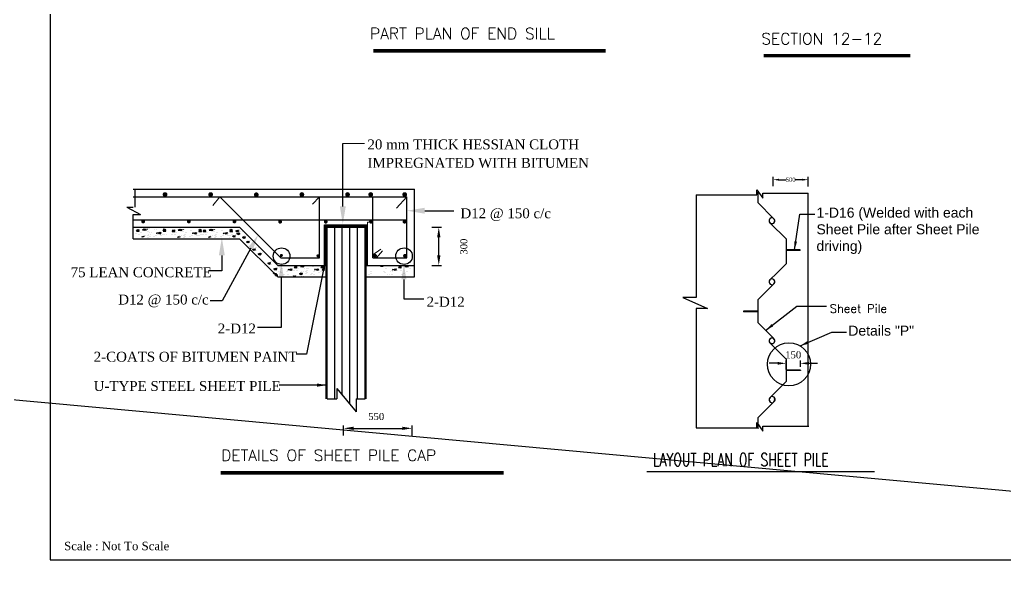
# Model space of a CAD drawing. Extents: x -298162 to 1078160, y -513173 to -216568.
# Drawn here: x 431096 to 465995, y -290084 to -269694 of the extents above; entities that cross this region are included whole.
import ezdxf

# ---------------------------------------------------------------- set-up
doc = ezdxf.new("R2010")
doc.units = 0
doc.header["$MEASUREMENT"] = 0
doc.layers.get('0').update_dxf_attribs({"linetype": 'CONTINUOUS'})
doc.layers.get('DEFPOINTS').update_dxf_attribs({"linetype": 'CONTINUOUS'})
for name, color, linetype, lineweight in [('HACH', 8, 'CONTINUOUS', 20), ('Left Bank Profile', 7, 'CONTINUOUS', 25), ('Other line', 7, 'CONTINUOUS', 15)]:
    doc.layers.add(name, color=color, linetype=linetype, lineweight=lineweight)
doc.layers.add('LINE', color=7, linetype='CONTINUOUS')
doc.styles.add('Arial-20', font='arial.ttf')
doc.styles.add('BIG', font='ROMANT.SHX')
doc.styles.get("Standard").update_dxf_attribs({"font": 'times.ttf', "height": 250})
doc.styles.add('TIMES', font='arial.ttf', dxfattribs={"height": 350})
doc.dimstyles.new('3', dxfattribs={"dimtxt": 225, "dimasz": 350, "dimexe": 100, "dimexo": 25, "dimgap": 9, "dimtad": 0, "dimdec": 0, "dimzin": 0, "dimdsep": 46, "dimtxsty": 'Standard', "dimcen": 0, "dimclrt": 256, "dimadec": 0, "dimazin": 0, "dimtfac": 1, "dimtdec": 0, "dimtofl": 0, "dimtmove": 2, "dimatfit": 3, "dimfxl": 1, "dimtolj": 1, "dimtzin": 0, "dimarcsym": 0})

# ---------------------------------------------------------------- blocks, each defined once
blk = doc.blocks.new('*D395')
at = {"color": 0, "lineweight": -2}
for p, q in [((442566, -284418), (442566, -284070)), ((444990, -284418), (444990, -284070)), ((442916, -284170), (444640, -284170))]:
    blk.add_line(p, q, dxfattribs=at)
for points in [[(442916, -284111), (442916, -284228), (442566, -284170)], [(444640, -284111), (444640, -284228), (444990, -284170)]]:
    blk.add_solid(points, dxfattribs=at)
at = {"layer": 'DEFPOINTS', "color": 0, "lineweight": -2}
for p in [(444990, -284170), (442566, -284443), (444990, -284443)]:
    blk.add_point(p, dxfattribs=at)
at = {"insert": (443720, -283753), "char_height": 250, "attachment_point": 5}
blk.add_mtext('\\A1;550', dxfattribs=at)
blk = doc.blocks.new('*D397')
at = {"color": 0, "lineweight": -2}
for p, q in [((445689, -277049), (446034, -277049)), ((445934, -278046), (445934, -277399)), ((445689, -278396), (446034, -278396))]:
    blk.add_line(p, q, dxfattribs=at)
for points in [[(445876, -277399), (445993, -277399), (445934, -277049)], [(445876, -278046), (445993, -278046), (445934, -278396)]]:
    blk.add_solid(points, dxfattribs=at)
at = {"layer": 'DEFPOINTS', "color": 0, "lineweight": -2}
for p in [(445664, -277049), (445934, -277049), (445664, -278396)]:
    blk.add_point(p, dxfattribs=at)
at = {"insert": (446821, -277733), "char_height": 250, "attachment_point": 5, "rotation": 90}
blk.add_mtext('\\A1;300', dxfattribs=at)
blk = doc.blocks.new('*D673')
at = {"layer": 'DEFPOINTS', "color": 0, "lineweight": -2}
for p in [(457778, -275618), (459012, -275362), (459012, -275630)]:
    blk.add_point(p, dxfattribs=at)
at = {"layer": 'LINE', "color": 0, "lineweight": -2}
for p, q in [((457778, -275593), (457778, -275262)), ((459012, -275605), (459012, -275262)), ((457978, -275362), (458220, -275362)), ((458812, -275362), (458569, -275362))]:
    blk.add_line(p, q, dxfattribs=at)
for points in [[(457978, -275328), (457978, -275395), (457778, -275362)], [(458812, -275328), (458812, -275395), (459012, -275362)]]:
    blk.add_solid(points, dxfattribs=at)
at = {"layer": 'LINE', "insert": (458395, -275362), "char_height": 150, "attachment_point": 5, "style": 'Arial-20'}
blk.add_mtext('\\A1;500', dxfattribs=at)
blk = doc.blocks.new('*D674')
at = {"layer": 'DEFPOINTS', "color": 0, "linetype": 'ByBlock', "lineweight": -2}
for p in [(458741, -281867), (458231, -282106), (458741, -282020)]:
    blk.add_point(p, dxfattribs=at)
at = {"layer": 'LINE', "color": 0, "linetype": 'ByBlock', "lineweight": -2}
for p, q in [((457931, -281867), (457631, -281867)), ((458231, -282081), (458231, -281767)), ((458741, -281995), (458741, -281767)), ((459041, -281867), (459341, -281867))]:
    blk.add_line(p, q, dxfattribs=at)
for points in [[(457931, -281817), (457931, -281917), (458231, -281867)], [(459041, -281817), (459041, -281917), (458741, -281867)]]:
    blk.add_solid(points, dxfattribs=at)
at = {"layer": 'LINE', "linetype": 'ByBlock', "lineweight": -2, "insert": (458486, -281567), "char_height": 250, "attachment_point": 5}
blk.add_mtext('\\A1;150', dxfattribs=at)

msp = doc.modelspace()

# ---------------------------------------------------------------- linework, layer by layer
at = {"color": 0}
for p, q in [((440341.859, -278126.521), (438187.619, -275972.281)), ((435447.526, -277141.517), (435485.802, -277101.625)), ((435489.268, -277141.517), (435527.544, -277101.625)), ((435527.339, -277153.917), (435521.256, -277101.625)), ((435569.081, -277153.917), (435562.997, -277101.625)), ((435623.873, -277131.997), (435618.271, -277101.625)), ((436171.089, -277101.625), (436214.376, -277130.823)), ((436212.83, -277101.625), (436256.118, -277130.823)), ((436214.36, -277130.848), (436224.165, -277101.625)), ((436256.102, -277130.848), (436265.907, -277101.625)), ((440230.319, -278395.801), (438883.919, -277049.401)), ((435193.469, -277279.763), (435193.469, -277279.763)), ((435233.127, -277183.603), (435276.399, -277132.033)), ((435233.127, -277183.603), (435286.778, -277188.297)), ((435235.211, -277279.763), (435235.211, -277279.763)), ((435274.868, -277183.603), (435318.141, -277132.033)), ((435274.868, -277183.603), (435328.519, -277188.297)), ((435286.762, -277188.323), (435276.383, -277132.059)), ((435290.074, -277137.532), (435290.074, -277137.532)), ((435300.422, -277288.08), (435300.422, -277288.08)), ((435328.503, -277188.323), (435318.125, -277132.059)), ((435331.815, -277137.532), (435331.815, -277137.532)), ((435342.164, -277288.08), (435342.164, -277288.08)), ((435356.975, -277230.946), (435356.975, -277230.946)), ((435398.716, -277230.946), (435398.716, -277230.946)), ((435415.544, -277390.211), (435478.393, -277366.086)), ((435447.526, -277141.517), (435527.356, -277153.898)), ((435457.286, -277390.211), (435520.134, -277366.086)), ((435489.268, -277141.517), (435569.098, -277153.898)), ((435505.152, -277334.615), (435505.152, -277334.615)), ((435546.894, -277334.615), (435546.894, -277334.615)), ((435605.896, -277201.423), (435605.896, -277201.423)), ((435625.493, -277326.185), (435625.493, -277326.185)), ((435630.45, -277403.304), (435630.45, -277403.304)), ((435641.365, -277104.499), (435641.365, -277104.499)), ((435647.638, -277201.423), (435647.638, -277201.423)), ((435667.235, -277326.185), (435667.235, -277326.185)), ((435672.192, -277403.304), (435672.192, -277403.304)), ((435672.628, -277300.008), (435672.628, -277300.008)), ((435674.95, -277362.418), (435674.95, -277362.418)), ((435683.107, -277104.499), (435683.107, -277104.499)), ((435705.788, -277227.386), (435705.788, -277227.386)), ((435714.37, -277300.008), (435714.37, -277300.008)), ((435716.691, -277362.418), (435716.691, -277362.418)), ((435747.53, -277227.386), (435747.53, -277227.386)), ((435836.067, -277380.964), (435836.067, -277380.964)), ((435877.809, -277380.964), (435877.809, -277380.964)), ((435880.443, -277141.092), (435880.443, -277141.092)), ((435899.655, -277332.836), (435899.655, -277332.836)), ((435922.184, -277141.092), (435922.184, -277141.092)), ((435941.396, -277332.836), (435941.396, -277332.836)), ((435955.877, -277274.623), (435974.077, -277220.382)), ((435994.728, -277244.481), (436057.576, -277220.356)), ((435994.728, -277244.481), (436039.376, -277274.597)), ((436036.469, -277244.481), (436099.318, -277220.356)), ((436036.469, -277244.481), (436081.118, -277274.597)), ((436039.36, -277274.623), (436057.56, -277220.382)), ((436078.877, -277268.722), (436078.877, -277268.722)), ((436081.102, -277274.623), (436099.302, -277220.382)), ((436083.834, -277345.841), (436083.834, -277345.841)), ((436120.618, -277268.722), (436120.618, -277268.722)), ((436125.575, -277345.841), (436125.575, -277345.841)), ((436151.787, -277320.253), (436151.787, -277320.253)), ((436172.309, -277183.603), (436215.582, -277132.033)), ((436172.309, -277183.603), (436225.96, -277188.297)), ((436193.529, -277320.253), (436193.529, -277320.253)), ((436214.051, -277183.603), (436257.323, -277132.033)), ((436214.051, -277183.603), (436267.702, -277188.297)), ((436225.944, -277188.323), (436215.566, -277132.059)), ((436229.256, -277137.532), (436229.256, -277137.532)), ((436239.605, -277288.08), (436239.605, -277288.08)), ((436267.686, -277188.323), (436257.307, -277132.059)), ((436270.998, -277137.532), (436270.998, -277137.532)), ((436281.346, -277288.08), (436281.346, -277288.08)), ((436458.195, -277288.99), (436458.195, -277288.99)), ((436497.853, -277192.831), (436541.125, -277141.261)), ((436497.853, -277192.831), (436551.504, -277197.525)), ((436499.937, -277288.99), (436499.937, -277288.99)), ((436539.594, -277192.831), (436582.867, -277141.261)), ((436539.594, -277192.831), (436593.245, -277197.525)), ((436551.488, -277197.551), (436541.109, -277141.287)), ((436554.8, -277146.76), (436554.8, -277146.76)), ((436565.148, -277297.308), (436565.148, -277297.308)), ((436593.229, -277197.551), (436582.851, -277141.287)), ((436596.541, -277146.76), (436596.541, -277146.76)), ((436606.89, -277297.308), (436606.89, -277297.308)), ((436621.701, -277240.174), (436621.701, -277240.174)), ((436663.443, -277240.174), (436663.443, -277240.174)), ((436680.27, -277399.439), (436743.119, -277375.314)), ((436712.252, -277150.745), (436750.528, -277110.853)), ((436712.252, -277150.745), (436792.082, -277163.126)), ((436722.012, -277399.439), (436784.86, -277375.314)), ((436753.994, -277150.745), (436792.27, -277110.853)), ((436753.994, -277150.745), (436833.824, -277163.126)), ((436769.878, -277343.843), (436769.878, -277343.843)), ((436792.065, -277163.145), (436785.982, -277110.853)), ((436811.62, -277343.843), (436811.62, -277343.843)), ((436833.807, -277163.145), (436827.724, -277110.853)), ((436870.622, -277210.651), (436870.622, -277210.651)), ((436888.599, -277141.224), (436882.997, -277110.853)), ((436890.219, -277335.413), (436890.219, -277335.413)), ((436895.176, -277412.532), (436895.176, -277412.532)), ((436906.091, -277113.727), (436906.091, -277113.727)), ((436912.364, -277210.651), (436912.364, -277210.651)), ((436931.961, -277335.413), (436931.961, -277335.413)), ((436936.918, -277412.532), (436936.918, -277412.532)), ((436937.354, -277309.236), (436937.354, -277309.236)), ((436939.676, -277371.646), (436939.676, -277371.646)), ((436947.833, -277113.727), (436947.833, -277113.727)), ((436970.514, -277236.614), (436970.514, -277236.614)), ((436979.096, -277309.236), (436979.096, -277309.236)), ((436981.417, -277371.646), (436981.417, -277371.646)), ((437012.256, -277236.614), (437012.256, -277236.614)), ((437100.793, -277390.192), (437100.793, -277390.192)), ((437142.535, -277390.192), (437142.535, -277390.192)), ((437145.169, -277150.32), (437145.169, -277150.32)), ((437164.381, -277342.063), (437164.381, -277342.063)), ((437186.91, -277150.32), (437186.91, -277150.32)), ((437206.122, -277342.063), (437206.122, -277342.063)), ((437220.603, -277283.851), (437238.803, -277229.61)), ((437259.454, -277253.709), (437322.302, -277229.583)), ((437259.454, -277253.709), (437304.102, -277283.825)), ((437301.195, -277253.709), (437364.044, -277229.583)), ((437301.195, -277253.709), (437345.844, -277283.825)), ((437304.086, -277283.851), (437322.286, -277229.61)), ((437343.603, -277277.95), (437343.603, -277277.95)), ((437345.828, -277283.851), (437364.028, -277229.61)), ((437348.56, -277355.069), (437348.56, -277355.069)), ((437385.344, -277277.95), (437385.344, -277277.95)), ((437390.301, -277355.069), (437390.301, -277355.069)), ((437416.513, -277329.481), (437416.513, -277329.481)), ((437435.815, -277110.853), (437479.102, -277140.051)), ((437437.035, -277192.831), (437480.308, -277141.261)), ((437437.035, -277192.831), (437490.686, -277197.525)), ((437458.255, -277329.481), (437458.255, -277329.481)), ((437477.556, -277110.853), (437520.844, -277140.051)), ((437478.777, -277192.831), (437522.049, -277141.261)), ((437478.777, -277192.831), (437532.428, -277197.525)), ((437479.086, -277140.076), (437488.891, -277110.853)), ((437490.67, -277197.551), (437480.292, -277141.287)), ((437493.982, -277146.76), (437493.982, -277146.76)), ((437504.331, -277297.308), (437504.331, -277297.308)), ((437520.828, -277140.076), (437530.633, -277110.853)), ((437532.412, -277197.551), (437522.033, -277141.287)), ((437535.724, -277146.76), (437535.724, -277146.76)), ((437546.072, -277297.308), (437546.072, -277297.308)), ((437553.521, -277288.99), (437553.521, -277288.99)), ((437593.179, -277192.831), (437636.451, -277141.261)), ((437593.179, -277192.831), (437646.83, -277197.525)), ((437595.263, -277288.99), (437595.263, -277288.99)), ((437634.921, -277192.831), (437678.193, -277141.261)), ((437634.921, -277192.831), (437688.572, -277197.525)), ((437646.814, -277197.551), (437636.435, -277141.287)), ((437650.126, -277146.76), (437650.126, -277146.76)), ((437660.474, -277297.308), (437660.474, -277297.308)), ((437688.556, -277197.551), (437678.177, -277141.287)), ((437691.868, -277146.76), (437691.868, -277146.76)), ((437702.216, -277297.308), (437702.216, -277297.308)), ((437717.027, -277240.174), (437717.027, -277240.174)), ((437758.769, -277240.174), (437758.769, -277240.174)), ((437775.596, -277399.439), (437838.445, -277375.314)), ((437807.579, -277150.745), (437845.854, -277110.853)), ((437807.579, -277150.745), (437887.408, -277163.126)), ((437817.338, -277399.439), (437880.186, -277375.314)), ((437849.32, -277150.745), (437887.596, -277110.853)), ((437849.32, -277150.745), (437929.15, -277163.126)), ((437865.204, -277343.843), (437865.204, -277343.843)), ((437887.391, -277163.145), (437881.308, -277110.853)), ((437906.946, -277343.843), (437906.946, -277343.843)), ((437929.133, -277163.145), (437923.05, -277110.853)), ((437965.948, -277210.651), (437965.948, -277210.651)), ((437983.925, -277141.224), (437978.323, -277110.853)), ((437985.545, -277335.413), (437985.545, -277335.413)), ((437990.502, -277412.532), (437990.502, -277412.532)), ((438001.417, -277113.727), (438001.417, -277113.727)), ((438007.69, -277210.651), (438007.69, -277210.651)), ((438027.287, -277335.413), (438027.287, -277335.413)), ((438032.244, -277412.532), (438032.244, -277412.532)), ((438032.681, -277309.236), (438032.681, -277309.236)), ((438035.002, -277371.646), (438035.002, -277371.646)), ((438043.159, -277113.727), (438043.159, -277113.727)), ((438065.84, -277236.614), (438065.84, -277236.614)), ((438074.422, -277309.236), (438074.422, -277309.236)), ((438076.744, -277371.646), (438076.744, -277371.646)), ((438107.582, -277236.614), (438107.582, -277236.614)), ((438196.119, -277390.192), (438196.119, -277390.192)), ((438237.861, -277390.192), (438237.861, -277390.192)), ((438240.495, -277150.32), (438240.495, -277150.32)), ((438259.707, -277342.063), (438259.707, -277342.063)), ((438282.237, -277150.32), (438282.237, -277150.32)), ((438301.449, -277342.063), (438301.449, -277342.063)), ((438315.929, -277283.851), (438334.129, -277229.61)), ((438354.78, -277253.709), (438417.629, -277229.583)), ((438354.78, -277253.709), (438399.429, -277283.825)), ((438396.522, -277253.709), (438459.37, -277229.583)), ((438396.522, -277253.709), (438441.17, -277283.825)), ((438399.412, -277283.851), (438417.612, -277229.61)), ((438438.929, -277277.95), (438438.929, -277277.95)), ((438441.154, -277283.851), (438459.354, -277229.61)), ((438443.886, -277355.069), (438443.886, -277355.069)), ((438480.671, -277277.95), (438480.671, -277277.95)), ((438485.628, -277355.069), (438485.628, -277355.069)), ((438511.84, -277329.481), (438511.84, -277329.481)), ((438527.36, -277424.376), (438527.36, -277424.376)), ((438531.141, -277110.853), (438574.428, -277140.051)), ((438532.361, -277192.831), (438575.634, -277141.261)), ((438532.361, -277192.831), (438586.012, -277197.525)), ((438553.581, -277329.481), (438553.581, -277329.481)), ((438572.882, -277110.853), (438616.17, -277140.051)), ((438574.103, -277192.831), (438617.376, -277141.261)), ((438574.103, -277192.831), (438627.754, -277197.525)), ((438574.412, -277140.076), (438584.217, -277110.853)), ((438585.996, -277197.551), (438575.618, -277141.287)), ((438589.308, -277146.76), (438589.308, -277146.76)), ((438599.657, -277297.308), (438599.657, -277297.308)), ((438616.154, -277140.076), (438625.959, -277110.853)), ((438627.738, -277197.551), (438617.359, -277141.287)), ((438629.75, -277359.285), (438692.598, -277335.159)), ((438629.75, -277359.285), (438674.398, -277389.4)), ((438631.05, -277146.76), (438631.05, -277146.76)), ((438641.398, -277297.308), (438641.398, -277297.308)), ((438647.946, -277243.68), (438647.946, -277243.68)), ((438671.491, -277359.285), (438734.34, -277335.159)), ((438671.491, -277359.285), (438716.14, -277389.4)), ((438674.382, -277389.424), (438692.582, -277335.183)), ((438678.093, -277334.028), (438678.093, -277334.028)), ((438710.323, -277394.793), (438710.323, -277394.793)), ((438716.124, -277389.424), (438734.324, -277335.183)), ((438719.358, -277303.688), (438719.358, -277303.688)), ((438750.336, -277178.589), (438813.185, -277154.464)), ((438750.336, -277178.589), (438794.985, -277208.705)), ((438752.065, -277394.793), (438752.065, -277394.793)), ((438761.1, -277303.688), (438761.1, -277303.688)), ((438780.483, -277268.937), (438843.332, -277244.811)), ((438780.483, -277268.937), (438825.132, -277299.053)), ((438792.078, -277178.589), (438854.927, -277154.464)), ((438792.078, -277178.589), (438836.727, -277208.705)), ((438794.969, -277208.729), (438813.169, -277154.487)), ((438822.225, -277268.937), (438885.073, -277244.811)), ((438822.225, -277268.937), (438866.873, -277299.053)), ((438825.115, -277299.077), (438843.315, -277244.835)), ((438830.91, -277214.097), (438830.91, -277214.097)), ((438836.71, -277208.729), (438854.91, -277154.487)), ((438839.699, -277295.258), (438839.699, -277295.258)), ((438839.945, -277122.993), (438839.945, -277122.993)), ((438861.056, -277304.445), (438861.056, -277304.445)), ((438866.857, -277299.077), (438885.057, -277244.835)), ((438870.091, -277213.341), (438870.091, -277213.341)), ((438872.651, -277214.097), (438872.651, -277214.097)), ((438881.686, -277122.993), (438881.686, -277122.993)), ((438902.798, -277304.445), (438902.798, -277304.445)), ((438911.833, -277213.341), (438911.833, -277213.341)), ((438960.286, -277114.563), (438960.286, -277114.563)), ((438981.46, -277399.439), (439044.309, -277375.314)), ((438981.46, -277399.439), (439026.109, -277429.555)), ((438990.432, -277204.911), (438990.432, -277204.911)), ((439023.202, -277399.439), (439086.05, -277375.314)), ((439023.202, -277399.439), (439067.85, -277429.555)), ((439026.092, -277429.579), (439044.292, -277375.338)), ((439062.033, -277434.947), (439062.033, -277434.947)), ((439067.834, -277429.579), (439086.034, -277375.338)), ((439071.068, -277343.843), (439071.068, -277343.843)), ((439103.775, -277434.947), (439103.775, -277434.947)), ((439112.81, -277343.843), (439112.81, -277343.843)), ((439191.409, -277335.413), (439191.409, -277335.413)), ((439278.799, -277787.55), (438266.032, -279652.305)), ((438879.07, -277464.53), (438879.07, -277464.53)), ((439019.754, -277625.149), (439019.754, -277625.149)), ((439122.144, -277560.058), (439184.993, -277535.933)), ((439122.144, -277560.058), (439166.793, -277590.174)), ((439163.886, -277560.058), (439226.734, -277535.933)), ((439163.886, -277560.058), (439208.534, -277590.174)), ((439166.776, -277590.198), (439184.976, -277535.956)), ((439202.717, -277595.566), (439202.717, -277595.566)), ((439208.518, -277590.198), (439226.718, -277535.956)), ((439211.752, -277504.462), (439211.752, -277504.462)), ((439244.459, -277595.566), (439244.459, -277595.566)), ((439253.494, -277504.462), (439253.494, -277504.462)), ((439332.093, -277496.032), (439332.093, -277496.032)), ((439432.827, -277775.505), (439432.827, -277775.505)), ((439474.569, -277775.505), (439474.569, -277775.505)), ((439553.168, -277767.075), (439553.168, -277767.075)), ((439240.829, -277896.193), (439240.829, -277896.193)), ((439343.219, -277831.101), (439406.068, -277806.976)), ((439343.219, -277831.101), (439387.868, -277861.217)), ((439384.961, -277831.101), (439447.809, -277806.976)), ((439384.961, -277831.101), (439429.609, -277861.217)), ((439387.851, -277861.241), (439406.051, -277807)), ((439423.792, -277866.61), (439423.792, -277866.61)), ((439429.593, -277861.241), (439447.793, -277807)), ((439441.806, -278056.811), (439441.806, -278056.811)), ((439465.534, -277866.61), (439465.534, -277866.61)), ((439544.196, -277991.72), (439607.045, -277967.595)), ((439544.196, -277991.72), (439588.845, -278021.836)), ((439585.938, -277991.72), (439648.787, -277967.595)), ((439585.938, -277991.72), (439630.587, -278021.836)), ((439588.829, -278021.86), (439607.029, -277967.619)), ((439624.77, -278027.228), (439624.77, -278027.228)), ((439630.57, -278021.86), (439648.77, -277967.619)), ((439633.805, -277936.124), (439633.805, -277936.124)), ((439666.511, -278027.228), (439666.511, -278027.228)), ((439675.546, -277936.124), (439675.546, -277936.124)), ((439754.146, -277927.694), (439754.146, -277927.694)), ((439773.419, -278388.087), (439773.419, -278388.087)), ((439875.809, -278322.996), (439938.657, -278298.87)), ((439875.809, -278322.996), (439920.457, -278353.112)), ((439917.55, -278322.996), (439980.399, -278298.87)), ((439917.55, -278322.996), (439962.199, -278353.112)), ((439920.441, -278353.135), (439938.641, -278298.894)), ((439956.382, -278358.504), (439956.382, -278358.504)), ((439962.183, -278353.135), (439980.383, -278298.894)), ((439965.417, -278267.4), (439965.417, -278267.4)), ((439998.124, -278358.504), (439998.124, -278358.504)), ((440007.159, -278267.4), (440007.159, -278267.4)), ((440085.758, -278258.97), (440085.758, -278258.97)), ((440096.884, -278523.769), (440159.732, -278499.643)), ((440138.625, -278523.769), (440201.474, -278499.643)), ((440141.516, -278553.908), (440159.716, -278499.667)), ((440183.258, -278553.908), (440201.458, -278499.667)), ((440186.492, -278468.173), (440186.492, -278468.173)), ((440228.234, -278468.173), (440228.234, -278468.173)), ((440270.428, -278426.173), (440264.826, -278395.801)), ((440306.833, -278459.742), (440306.833, -278459.742)), ((440818.864, -278477.779), (440862.137, -278426.209)), ((440818.864, -278477.779), (440872.515, -278482.473)), ((440860.606, -278477.779), (440903.878, -278426.209)), ((440860.606, -278477.779), (440914.257, -278482.473)), ((440872.499, -278482.499), (440862.121, -278426.235)), ((440875.811, -278431.708), (440875.811, -278431.708)), ((440914.241, -278482.499), (440903.862, -278426.235)), ((440917.553, -278431.708), (440917.553, -278431.708)), ((441033.264, -278435.693), (441071.54, -278395.801)), ((441033.264, -278435.693), (441113.094, -278448.074)), ((441075.006, -278435.693), (441113.281, -278395.801)), ((441075.006, -278435.693), (441154.835, -278448.074)), ((441113.077, -278448.093), (441106.993, -278395.801)), ((441154.818, -278448.093), (441148.735, -278395.801)), ((441191.634, -278495.599), (441191.634, -278495.599)), ((441209.611, -278426.173), (441204.008, -278395.801)), ((441227.102, -278398.675), (441227.102, -278398.675)), ((441233.375, -278495.599), (441233.375, -278495.599)), ((441268.844, -278398.675), (441268.844, -278398.675)), ((441466.18, -278435.268), (441466.18, -278435.268)), ((441507.922, -278435.268), (441507.922, -278435.268)), ((441756.826, -278395.801), (441800.114, -278424.999)), ((441758.047, -278477.779), (441801.319, -278426.209)), ((441758.047, -278477.779), (441811.698, -278482.473)), ((441798.568, -278395.801), (441841.855, -278424.999)), ((441799.788, -278477.779), (441843.061, -278426.209)), ((441799.788, -278477.779), (441853.439, -278482.473)), ((441800.098, -278425.024), (441809.903, -278395.801)), ((441811.682, -278482.499), (441801.303, -278426.235)), ((441814.994, -278431.708), (441814.994, -278431.708)), ((441841.839, -278425.024), (441851.644, -278395.801)), ((441853.423, -278482.499), (441843.045, -278426.235)), ((441856.735, -278431.708), (441856.735, -278431.708)), ((443344.924, -278421.957), (443344.924, -278421.957)), ((443386.665, -278421.957), (443386.665, -278421.957)), ((443869.169, -278421.452), (443890.692, -278395.801)), ((443869.169, -278421.452), (443922.82, -278426.146)), ((443910.91, -278421.452), (443932.434, -278395.801)), ((443910.91, -278421.452), (443964.561, -278426.146)), ((443922.804, -278426.173), (443917.201, -278395.801)), ((443964.545, -278426.173), (443958.943, -278395.801)), ((444512.981, -278477.779), (444556.254, -278426.209)), ((444512.981, -278477.779), (444566.632, -278482.473)), ((444554.723, -278477.779), (444597.995, -278426.209)), ((444554.723, -278477.779), (444608.374, -278482.473)), ((444566.616, -278482.499), (444556.238, -278426.235)), ((444569.928, -278431.708), (444569.928, -278431.708)), ((444608.358, -278482.499), (444597.979, -278426.235)), ((444611.67, -278431.708), (444611.67, -278431.708)), ((444727.381, -278435.693), (444765.657, -278395.801)), ((444727.381, -278435.693), (444807.211, -278448.074)), ((444769.123, -278435.693), (444807.398, -278395.801)), ((444769.123, -278435.693), (444848.952, -278448.074)), ((444807.194, -278448.093), (444801.11, -278395.801)), ((444848.935, -278448.093), (444842.852, -278395.801)), ((444885.751, -278495.599), (444885.751, -278495.599)), ((444927.492, -278495.599), (444927.492, -278495.599)), ((444980.315, -278400.213), (444980.315, -278400.213)), ((445022.057, -278400.213), (445022.057, -278400.213)), ((439994.494, -278588.86), (439994.494, -278588.86)), ((440080.126, -278691.27), (440103.415, -278666.997)), ((440096.884, -278523.769), (440141.532, -278553.885)), ((440113.455, -278724.599), (440136.436, -278728.163)), ((440121.867, -278691.27), (440145.157, -278666.997)), ((440136.419, -278728.18), (440130.31, -278675.669)), ((440138.447, -278749.591), (440174.108, -278707.092)), ((440138.625, -278523.769), (440183.274, -278553.885)), ((440149.118, -278760.262), (440184.486, -278763.356)), ((440155.197, -278724.599), (440178.177, -278728.163)), ((440178.16, -278728.18), (440172.052, -278675.669)), ((440184.47, -278763.379), (440174.092, -278707.115)), ((440177.457, -278559.277), (440177.457, -278559.277)), ((440180.189, -278749.591), (440215.849, -278707.092)), ((440190.86, -278760.262), (440226.228, -278763.356)), ((440226.212, -278763.379), (440215.833, -278707.115)), ((440219.199, -278559.277), (440219.199, -278559.277)), ((440272.048, -278620.361), (440272.048, -278620.361)), ((440313.79, -278620.361), (440313.79, -278620.361)), ((440321.505, -278656.594), (440321.505, -278656.594)), ((440352.343, -278521.562), (440352.343, -278521.562)), ((440363.247, -278656.594), (440363.247, -278656.594)), ((440394.085, -278521.562), (440394.085, -278521.562)), ((440439.203, -278715.655), (440439.203, -278715.655)), ((440480.945, -278715.655), (440480.945, -278715.655)), ((440546.21, -278627.011), (440546.21, -278627.011)), ((440567.422, -278718.645), (440567.422, -278718.645)), ((440587.952, -278627.011), (440587.952, -278627.011)), ((440602.432, -278568.799), (440620.632, -278514.558)), ((440609.164, -278718.645), (440609.164, -278718.645)), ((440641.283, -278538.657), (440704.132, -278514.532)), ((440641.283, -278538.657), (440685.932, -278568.773)), ((440683.025, -278538.657), (440745.873, -278514.532)), ((440683.025, -278538.657), (440727.673, -278568.773)), ((440685.915, -278568.799), (440704.115, -278514.558)), ((440725.432, -278562.898), (440725.432, -278562.898)), ((440727.657, -278568.799), (440745.857, -278514.558)), ((440755.327, -278760.681), (440755.327, -278760.681)), ((440767.174, -278562.898), (440767.174, -278562.898)), ((440779.207, -278573.939), (440779.207, -278573.939)), ((440787.459, -278799.721), (440817.92, -278763.418)), ((440797.069, -278760.681), (440797.069, -278760.681)), ((440824.596, -278799.721), (440817.904, -278763.442)), ((440820.949, -278573.939), (440820.949, -278573.939)), ((440829.2, -278799.721), (440859.662, -278763.418)), ((440857.15, -278749.478), (440857.15, -278749.478)), ((440866.338, -278799.721), (440859.646, -278763.442)), ((440886.16, -278582.256), (440886.16, -278582.256)), ((440898.891, -278749.478), (440898.891, -278749.478)), ((440927.901, -278582.256), (440927.901, -278582.256)), ((440942.712, -278525.122), (440942.712, -278525.122)), ((440984.454, -278525.122), (440984.454, -278525.122)), ((441001.282, -278684.387), (441064.13, -278660.262)), ((441001.282, -278684.387), (441045.93, -278714.503)), ((441043.023, -278684.387), (441105.872, -278660.262)), ((441043.023, -278684.387), (441087.672, -278714.503)), ((441045.914, -278714.527), (441064.114, -278660.286)), ((441076.574, -278799.721), (441084.474, -278791.488)), ((441081.855, -278719.895), (441081.855, -278719.895)), ((441085.413, -278799.721), (441084.457, -278791.505)), ((441087.655, -278714.527), (441105.855, -278660.286)), ((441090.89, -278628.791), (441090.89, -278628.791)), ((441118.316, -278799.721), (441126.216, -278791.488)), ((441123.596, -278719.895), (441123.596, -278719.895)), ((441127.155, -278799.721), (441126.199, -278791.505)), ((441132.631, -278628.791), (441132.631, -278628.791)), ((441211.231, -278620.361), (441211.231, -278620.361)), ((441216.188, -278697.48), (441216.188, -278697.48)), ((441252.972, -278620.361), (441252.972, -278620.361)), ((441257.929, -278697.48), (441257.929, -278697.48)), ((441258.366, -278594.184), (441258.366, -278594.184)), ((441260.687, -278656.594), (441260.687, -278656.594)), ((441291.526, -278521.562), (441291.526, -278521.562)), ((441300.108, -278594.184), (441300.108, -278594.184)), ((441302.429, -278656.594), (441302.429, -278656.594)), ((441333.268, -278521.562), (441333.268, -278521.562)), ((441378.385, -278715.655), (441378.385, -278715.655)), ((441420.127, -278715.655), (441420.127, -278715.655)), ((441421.805, -278675.14), (441421.805, -278675.14)), ((441463.546, -278675.14), (441463.546, -278675.14)), ((441485.392, -278627.011), (441485.392, -278627.011)), ((441506.604, -278718.645), (441506.604, -278718.645)), ((441527.134, -278627.011), (441527.134, -278627.011)), ((441541.615, -278568.799), (441559.815, -278514.558)), ((441548.346, -278718.645), (441548.346, -278718.645)), ((441580.465, -278538.657), (441643.314, -278514.532)), ((441580.465, -278538.657), (441625.114, -278568.773)), ((441622.207, -278538.657), (441685.056, -278514.532)), ((441622.207, -278538.657), (441666.856, -278568.773)), ((441625.098, -278568.799), (441643.298, -278514.558)), ((441664.614, -278562.898), (441664.614, -278562.898)), ((441666.839, -278568.799), (441685.039, -278514.558)), ((441669.571, -278640.017), (441669.571, -278640.017)), ((441706.356, -278562.898), (441706.356, -278562.898)), ((441711.313, -278640.017), (441711.313, -278640.017)), ((441737.525, -278614.429), (441737.525, -278614.429)), ((441779.267, -278614.429), (441779.267, -278614.429)), ((441825.342, -278582.256), (441825.342, -278582.256)), ((441867.084, -278582.256), (441867.084, -278582.256)), ((443448.742, -278731.226), (443448.742, -278731.226)), ((443490.484, -278731.226), (443490.484, -278731.226)), ((443505.304, -278683.562), (443505.304, -278683.562)), ((443522.992, -278611.416), (443522.992, -278611.416)), ((443547.046, -278683.562), (443547.046, -278683.562)), ((443564.734, -278611.416), (443564.734, -278611.416)), ((443966.165, -278620.361), (443966.165, -278620.361)), ((444007.907, -278620.361), (444007.907, -278620.361)), ((444015.622, -278656.594), (444015.622, -278656.594)), ((444046.46, -278521.562), (444046.46, -278521.562)), ((444057.364, -278656.594), (444057.364, -278656.594)), ((444088.202, -278521.562), (444088.202, -278521.562)), ((444133.32, -278715.655), (444133.32, -278715.655)), ((444175.062, -278715.655), (444175.062, -278715.655)), ((444240.327, -278627.011), (444240.327, -278627.011)), ((444261.539, -278718.645), (444261.539, -278718.645)), ((444282.069, -278627.011), (444282.069, -278627.011)), ((444296.549, -278568.799), (444314.749, -278514.558)), ((444303.281, -278718.645), (444303.281, -278718.645)), ((444335.4, -278538.657), (444398.249, -278514.532)), ((444335.4, -278538.657), (444380.049, -278568.773)), ((444377.142, -278538.657), (444439.99, -278514.532)), ((444377.142, -278538.657), (444421.79, -278568.773)), ((444380.032, -278568.799), (444398.232, -278514.558)), ((444419.549, -278562.898), (444419.549, -278562.898)), ((444421.774, -278568.799), (444439.974, -278514.558)), ((444461.291, -278562.898), (444461.291, -278562.898)), ((444580.277, -278582.256), (444580.277, -278582.256)), ((444612.479, -278735.901), (444612.479, -278735.901)), ((444622.018, -278582.256), (444622.018, -278582.256)), ((444654.221, -278735.901), (444654.221, -278735.901)), ((444696.769, -278695.41), (444696.769, -278695.41)), ((444738.511, -278695.41), (444738.511, -278695.41)), ((444785.007, -278628.791), (444785.007, -278628.791)), ((444826.748, -278628.791), (444826.748, -278628.791)), ((444874.836, -278794.405), (444874.836, -278794.405)), ((444916.578, -278794.405), (444916.578, -278794.405))]:
    msp.add_line(p, q, dxfattribs=at)
for points in [[(442640.518, -276310.214), (442431.078, -276310.214), (442535.798, -276938.534)], [(445440.938, -276565.877), (445440.938, -276356.437), (444812.618, -276461.157)], [(438148.156, -278044.23), (438357.596, -278044.23), (438252.876, -277415.91)], [(439200.1, -277744.383), (439357.498, -277830.716), (439537.798, -277315.357)], [(440268.069, -278829.042), (440447.589, -278829.042), (440357.829, -278290.482)]]:
    msp.add_solid(points, dxfattribs=at)
at = {"layer": 'HACH', "color": 0}
for p, q in [((442535.028, -274074.274), (443300.81, -274074.274)), ((438187.619, -275972.281), (437929.911, -276270.866)), ((441711.359, -275972.281), (441461.031, -276229.071)), ((444808.079, -275972.281), (444440.271, -276370.22)), ((443596.319, -278020.463), (443878.237, -277823.5)), ((443731.092, -278126.521), (443939.19, -277886.881))]:
    msp.add_line(p, q, dxfattribs=at)
at = {"layer": 'Left Bank Profile', "color": 0}
msp.add_lwpolyline([(461971.027, -288827.221), (492673.902, -288827.221)], dxfattribs=at)
at = {"layer": 'LINE', "color": 1, "linetype": 'ByBlock', "lineweight": -2}
msp.add_line((-298162.249, -216567.594), (1078159.826, -342283.3), dxfattribs=at)
at = {"layer": 'LINE', "color": 0}
for p, q in [((442535.028, -276310.214), (442535.028, -274074.274)), ((435113.999, -275703.001), (439153.199, -275703.001)), ((435187.2, -276340.116), (435187.2, -275703.001)), ((439153.199, -275703.001), (441307.439, -275703.001)), ((441307.439, -275703.001), (445077.359, -275703.001)), ((445077.359, -278799.721), (445077.359, -275703.001)), ((435113.999, -275972.281), (439153.199, -275972.281)), ((439153.199, -275972.281), (444808.079, -275972.281)), ((441711.359, -278126.521), (441711.359, -275972.281)), ((443596.319, -278126.521), (443596.319, -275972.281)), ((444808.079, -278126.521), (444808.079, -275972.281)), ((434893.947, -276340.116), (435113.999, -276340.116)), ((434893.947, -276340.116), (435373.265, -276589.108)), ((435113.999, -277453.321), (435113.999, -276589.108)), ((435113.999, -276589.108), (435373.265, -276589.108)), ((445440.938, -276461.157), (446463.415, -276461.157)), ((435113.999, -276780.121), (444808.079, -276780.121)), ((435113.999, -277049.401), (438883.919, -277049.401)), ((441890.879, -278395.801), (441890.879, -276959.641)), ((441890.879, -276959.641), (443416.799, -276959.641)), ((441890.879, -276970.413), (443416.799, -276970.413)), ((441890.879, -276981.184), (443416.799, -276981.184)), ((441890.879, -276982.081), (443416.799, -276982.081)), ((441890.879, -276992.853), (443416.799, -276992.853)), ((441890.879, -277004.521), (443416.799, -277004.521)), ((441890.879, -277004.521), (443416.799, -277004.521)), ((441901.65, -278395.801), (441901.65, -276959.641)), ((441913.319, -278395.801), (441913.319, -276959.641)), ((441924.09, -278395.801), (441924.09, -276959.641)), ((441934.862, -278395.801), (441934.862, -276959.641)), ((441935.759, -278395.801), (441935.759, -276959.641)), ((441947.428, -283123.595), (441947.428, -277049.401)), ((441958.199, -283123.595), (441958.199, -277049.401)), ((441980.639, -277016.19), (443327.039, -277016.19)), ((441980.639, -277026.961), (443327.039, -277026.961)), ((441980.639, -283123.595), (441980.639, -277049.401)), ((441980.639, -277049.401), (443327.039, -277049.401)), ((442249.919, -283123.595), (442249.919, -277049.401)), ((442519.199, -282994.885), (442519.199, -277049.401)), ((442788.479, -283317.693), (442788.479, -277049.401)), ((443057.759, -283123.595), (443057.759, -277049.401)), ((443327.039, -283123.595), (443327.039, -277049.401)), ((443327.039, -283123.595), (443327.039, -277049.401)), ((443349.479, -283123.595), (443349.479, -277049.401)), ((443360.25, -283123.595), (443360.25, -277049.401)), ((443361.148, -278395.801), (443361.148, -276959.641)), ((443371.919, -278395.801), (443371.919, -276959.641)), ((443371.919, -278395.801), (443371.919, -276959.641)), ((443394.359, -278395.801), (443394.359, -276959.641)), ((443395.257, -278395.801), (443395.257, -276959.641)), ((443406.028, -278395.801), (443406.028, -276959.641)), ((443416.799, -278395.801), (443416.799, -276959.641)), ((435113.999, -277453.321), (438883.919, -277453.321)), ((440230.319, -278799.721), (438883.919, -277453.321)), ((438252.876, -278044.23), (438252.876, -278587.653)), ((440341.859, -278126.521), (441711.359, -278126.521)), ((443596.319, -278126.521), (444808.079, -278126.521)), ((440230.319, -278395.801), (441947.428, -278395.801)), ((443360.25, -278395.801), (445077.359, -278395.801)), ((438252.876, -278587.653), (437775.014, -278587.653)), ((440230.319, -278799.721), (441947.428, -278799.721)), ((440357.829, -278829.042), (440357.829, -280598.524)), ((443360.25, -278799.721), (445077.359, -278799.721)), ((444699.535, -278896.21), (444699.535, -279583.312)), ((438266.032, -279652.305), (437843.345, -279652.305)), ((444699.535, -279583.312), (445402.144, -279583.312)), ((440357.829, -280598.524), (439517.688, -280598.524)), ((442322.168, -282758.688), (442322.168, -283123.595)), ((442322.168, -282758.688), (443007.066, -283579.73)), ((441980.639, -283123.595), (442322.168, -283123.595)), ((442626.567, -283123.595), (442653.839, -283123.595)), ((443007.066, -283123.595), (443007.066, -283579.73)), ((443007.066, -283123.595), (443327.039, -283123.595)), ((461991.785, -288827.221), (492673.902, -288827.221))]:
    msp.add_line(p, q, dxfattribs=at)
at = {"layer": 'LINE', "color": 0, "linetype": 'ByBlock', "lineweight": -2}
for p, q in [((455051.585, -275896.552), (457195.339, -275896.552)), ((457195.339, -275896.552), (457195.339, -275715.637)), ((457195.339, -275715.637), (457411.473, -276021.715)), ((457411.473, -276021.715), (457411.473, -275844.511)), ((457411.473, -275844.511), (459011.585, -275844.511)), ((458731.585, -277846.806), (458230.88, -277846.806)), ((458731.585, -277865.955), (458230.88, -277865.955)), ((456722.557, -280021.723), (456722.557, -280040.873)), ((457230.88, -280021.723), (456722.557, -280021.723)), ((457230.88, -280040.873), (456722.557, -280040.873)), ((458740.585, -282106.22), (458230.88, -282106.22)), ((457195.339, -284146.654), (457195.339, -283965.738)), ((457195.339, -283965.738), (457411.473, -284271.817)), ((455051.585, -284146.654), (457195.339, -284146.654)), ((457411.473, -284271.817), (457411.473, -284094.613)), ((457411.473, -284094.613), (459038.585, -284094.613)), ((453302.497, -285703.63), (461367.585, -285703.63))]:
    msp.add_line(p, q, dxfattribs=at)
at = {"layer": 'LINE', "color": 0, "linetype": 'ByBlock', "lineweight": -2, "ltscale": 5}
for p, q in [((455051.585, -275896.552), (455051.585, -279534.331)), ((455051.585, -275896.552), (455051.585, -279534.331)), ((459011.585, -284094.613), (459011.585, -275844.511)), ((458731.585, -277865.955), (458731.585, -277846.806)), ((455051.585, -279534.331), (454578.585, -279534.331)), ((454578.585, -279534.331), (455449.585, -279929.331)), ((455051.585, -279929.331), (455051.585, -284146.654)), ((455449.585, -279929.331), (455051.585, -279929.331)), ((458740.585, -282106.22), (458740.585, -282125.369))]:
    msp.add_line(p, q, dxfattribs=at)
at = {"layer": 'LINE', "color": 0, "linetype": 'ByBlock', "lineweight": 30}
for p, q in [((457230.88, -275809.544), (457230.88, -276175.003)), ((457789.359, -276733.482), (457230.88, -276175.003)), ((457671.987, -276896.799), (458230.88, -277455.692)), ((458230.88, -277455.692), (458230.88, -278337.332)), ((457888.737, -278679.475), (458230.88, -278337.332)), ((457671.987, -278896.225), (457888.737, -278679.475)), ((457789.773, -279062.142), (457230.88, -279621.035)), ((457230.88, -279621.035), (457230.88, -280422.787)), ((457789.359, -280981.266), (457230.88, -280422.787)), ((457671.987, -281156.213), (458230.88, -281715.106)), ((458230.88, -281715.106), (458230.88, -282516.444)), ((458740.585, -282125.369), (458230.88, -282125.369)), ((457671.987, -283075.337), (458230.88, -282516.444)), ((457785.051, -283245.562), (457230.88, -283799.734)), ((457230.88, -283799.734), (457230.88, -284189.31))]:
    msp.add_line(p, q, dxfattribs=at)
at = {"layer": 'LINE', "color": 0, "linetype": 'ByBlock', "lineweight": 20}
for p, q in [((443416.799, -276959.641), (443416.799, -276870.084)), ((443416.799, -276870.084), (443453.529, -276870.904))]:
    msp.add_line(p, q, dxfattribs=at)
at = {"layer": 'LINE', "color": 0}
msp.add_lwpolyline([(432168.702, -288827.221), (492673.902, -288827.221), (492673.902, -246041.401), (432168.702, -246041.401)], close=True, dxfattribs=at)
for points, const_width in [([(451844.318, -270795.747), (443617.247, -270795.747)], 122.4), ([(457445.013, -270968.764), (462634.679, -270968.764)], 122.4), ([(438207.156, -285743.282), (448231.885, -285743.282)], 134.64)]:
    msp.add_lwpolyline(points, dxfattribs=dict(at, const_width=const_width))
for points, const_width in [([(436199.733, -275887.637, 1), (436283.883, -275887.637, 1)], 84.15), ([(437814.938, -275887.637, 1), (437899.088, -275887.637, 1)], 84.15), ([(439431.285, -275896.151, 1), (439515.435, -275896.151, 1)], 84.15), ([(441044.636, -275887.637, 1), (441128.786, -275887.637, 1)], 84.15), ([(442662.154, -275887.637, 1), (442746.304, -275887.637, 1)], 84.15), ([(443483.418, -275887.637, 1), (443567.568, -275887.637, 1)], 84.15), ([(444685.374, -275887.637, 1), (444769.524, -275887.637, 1)], 84.15), ([(435434.606, -276843.47, 1), (435501.926, -276843.47, 1)], 67.32), ([(437050.286, -276843.47, 1), (437117.606, -276843.47, 1)], 67.32), ([(438665.966, -276843.47, 1), (438733.286, -276843.47, 1)], 67.32), ([(440282.614, -276850.893, 1), (440349.934, -276850.893, 1)], 67.32), ([(441898.704, -276850.893, 1), (441966.024, -276850.893, 1)], 67.32), ([(443500.592, -276850.893, 1), (443567.912, -276850.893, 1)], 67.32), ([(444688.66, -276850.893, 1), (444755.98, -276850.893, 1)], 67.32), ([(440333.757, -278044.602, 1), (440387.613, -278044.602, 1)], 53.856), ([(441629.659, -278058.229, 1), (441683.515, -278058.229, 1)], 53.856), ([(443644.543, -278058.19, 1), (443711.863, -278058.19, 1)], 67.32), ([(444705.712, -278058.19, 1), (444773.032, -278058.19, 1)], 67.32)]:
    msp.add_lwpolyline(points, format="xyb", close=True, dxfattribs=dict(at, const_width=const_width))
for centre in [(440368.305, -278071.857), (444704.435, -278071.857)]:
    msp.add_circle(centre, 293.709, dxfattribs=at)
at = {"layer": 'LINE', "color": 0, "linetype": 'ByBlock', "lineweight": 30}
for centre, start, end in [((457730.466, -276817.027), 160.1993986, 54.8188723), ((457730.88, -276813.255), 340.1993986, 234.8188723), ((457730.88, -278978.597), 305.1811277, 199.8006014), ((457730.88, -278979.769), 125.1811277, 19.8006014), ((457730.466, -281064.81), 160.1993986, 54.8188723), ((457730.88, -281072.669), 340.1993986, 234.8188723), ((457730.88, -283158.882), 125.1811277, 19.8006014), ((457742.078, -283149.736), 305.1811277, 199.8006014)]:
    msp.add_arc(centre, 102.216, start, end, dxfattribs=at)
at = {"layer": 'LINE', "color": 0}
msp.add_solid([(444609.775, -278896.21), (444789.295, -278896.21), (444699.535, -278357.65)], dxfattribs=at)
at = {"layer": 'Other line', "color": 0, "linetype": 'ByBlock', "lineweight": -2}
msp.add_circle((458335.88, -281902.369), 761.329, dxfattribs=at)

# ---------------------------------------------------------------- texts
at = {"color": 0, "linetype": 'ByBlock', "lineweight": -2, "style": 'BIG', "width": 0.7}
msp.add_text('LAYOUT PLAN OF SHEET PILE', height=455, dxfattribs=at).set_placement((453517.955, -285509.43))
at = {"layer": 'Left Bank Profile', "color": 0, "insert": (434529.973, -288494.338), "char_height": 300, "width": 47139.87554, "attachment_point": 8}
msp.add_mtext('Scale : Not To Scale', dxfattribs=at)
at = {"layer": 'LINE', "color": 0, "style": 'BIG'}
for s, p in [('PART PLAN OF END SILL', (443500.345, -270386.105)), ('SECTION 12-12', (457357.387, -270568.217)), ('DETAILS OF SHEET PILE CAP', (438229.347, -285325.566))]:
    msp.add_text(s, height=400, dxfattribs=at).set_placement(p)
at = {"layer": 'LINE', "color": 0}
for s, p in [('20 mm THICK HESSIAN CLOTH ', (443409.432, -274286.523)), ('IMPREGNATED WITH BITUMEN', (443409.432, -274938.476)), ('D12 @ 150 c/c', (446702.359, -276726.997)), ('75 LEAN CONCRETE', (432899.376, -278815.401)), ('D12 @ 150 c/c', (434583.426, -279783.259)), ('2-D12', (445502.44, -279860.921)), ('2-D12 ', (438109.461, -280808.269)), ('2-COATS OF BITUMEN PAINT', (433716.98, -281807.785)), ('U-TYPE STEEL SHEET PILE ', (433713.31, -282845.538))]:
    msp.add_text(s, height=350, dxfattribs=at).set_placement(p)
at = {"layer": 'LINE', "color": 0, "linetype": 'ByBlock', "lineweight": -2, "style": 'BIG'}
msp.add_text('Sheet Pile', height=300, dxfattribs=at).set_placement((459778.121, -280077.528))
at = {"layer": 'Other line', "color": 0, "linetype": 'ByBlock', "lineweight": -2, "char_height": 354.06, "width": 8967.24305, "attachment_point": 1, "style": 'TIMES'}
for s, insert in [('1-D16 (Welded with each \\PSheet Pile after Sheet Pile \\Pdriving)', (459309.259, -276350.939)), ('Details "P"', (460437.259, -280532.939))]:
    msp.add_mtext(s, dxfattribs=dict(at, insert=insert))

# ---------------------------------------------------------------- dimensions: what is measured, and where the dimension line sits
at = {"color": 0}
dim = msp.add_linear_dim(base=(445934.316, -277049.401), p1=(445664.161, -278395.801), p2=(445664.161, -277049.401), angle=90, text='300', dimstyle='3', override={"dimtxt": 300}, dxfattribs=at)
dim.commit()
dim.dimension.update_dxf_attribs({"geometry": '*D397', "text_midpoint": (446820.542, -277733.342), "dimtype": 160})
dim = msp.add_linear_dim(base=(444989.791, -284169.771), p1=(442566.271, -284443.452), p2=(444989.791, -284443.452), text='550', dimstyle='3', override={"dimtxt": 300}, dxfattribs=at)
dim.commit()
dim.dimension.update_dxf_attribs({"geometry": '*D395', "text_midpoint": (443720.447, -283753.274), "dimtype": 160})
at = {"layer": 'LINE', "color": 0}
dim = msp.add_linear_dim(base=(459011.585, -275361.638), p1=(457778.307, -275618.441), p2=(459011.585, -275629.843), text='500', dimstyle='3', override={"dimtxt": 150, "dimasz": 200, "dimtxsty": 'Arial-20'}, dxfattribs=at)
dim.commit()
dim.dimension.update_dxf_attribs({"geometry": '*D673', "text_midpoint": (458394.946, -275361.638)})
at = {"layer": 'LINE', "color": 0, "linetype": 'ByBlock', "lineweight": -2}
dim = msp.add_linear_dim(base=(458740.585, -281867.331), p1=(458230.88, -282106.22), p2=(458740.585, -282020.331), text='150', dimstyle='3', override={"dimtxt": 300, "dimasz": 300, "dimclrd": 0, "dimclre": 0}, dxfattribs=at)
dim.commit()
dim.dimension.update_dxf_attribs({"geometry": '*D674', "text_midpoint": (458485.732, -281567.331)})

# ---------------------------------------------------------------- leaders
at = {"color": 0}
msp.add_leader([(441910.88, -278244.65), (441247.44, -281541.047), (440885.563, -281541.047)], dimstyle='3', dxfattribs=at)
msp.add_leader([(441971.193, -282639.091), (440282.436, -282639.091)], dimstyle='3', override={"dimgap": 9, "dimtad": 0}, dxfattribs=at)
at = {"layer": 'LINE', "color": 0, "linetype": 'ByBlock', "lineweight": -2}
for points in [[(458529.585, -277846.806), (458719.585, -276580.377), (459247.086, -276580.377)], [(457510.119, -280702.026), (458612.585, -279840.377), (459667.588, -279840.377)], [(458726.932, -281249.146), (459847.585, -280762.377), (460375.086, -280762.377)]]:
    msp.add_leader(points, dimstyle='3', override={"dimtxt": 300, "dimasz": 300, "dimclrd": 0, "dimclre": 0}, dxfattribs=at)

doc.saveas('drawing.dxf')
